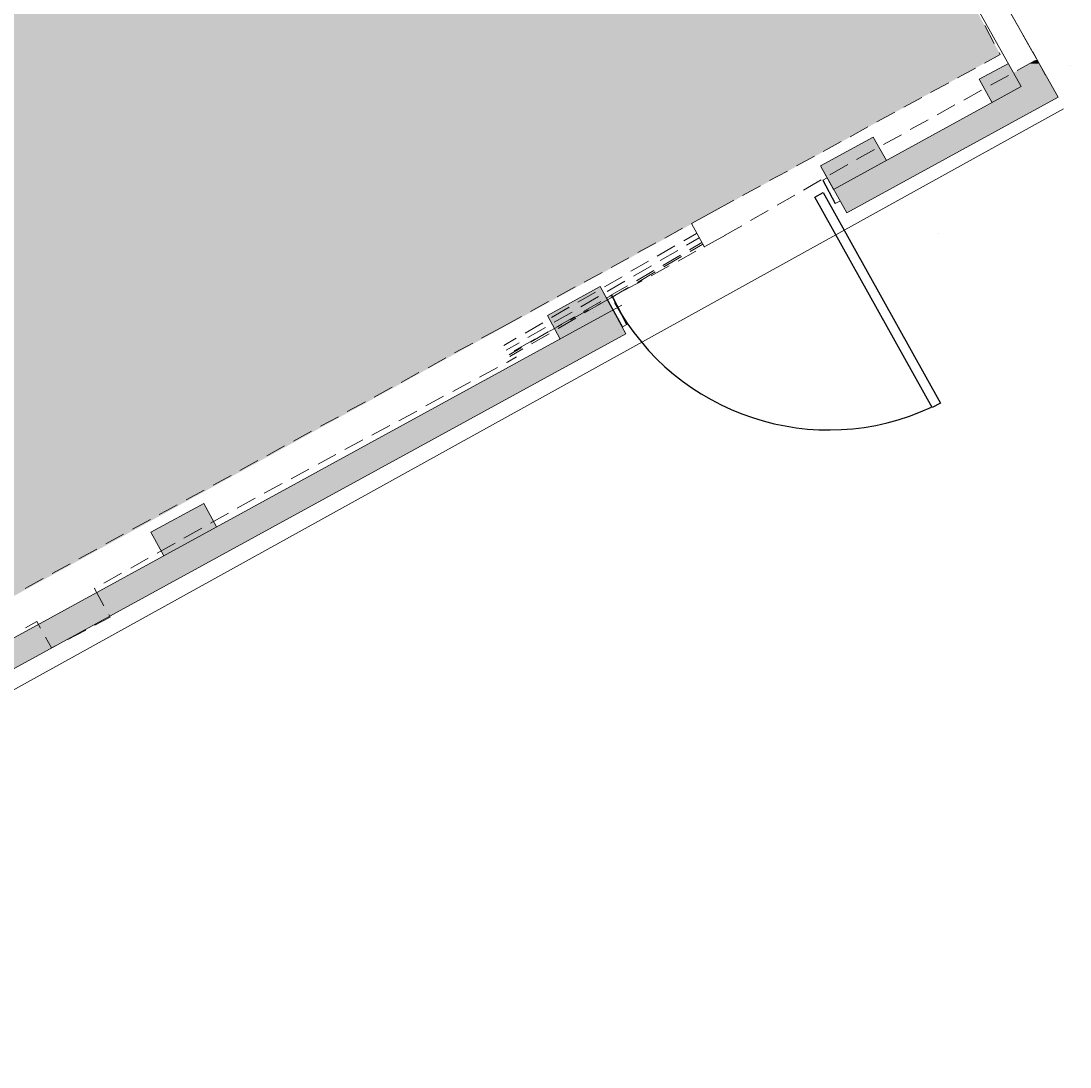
# Model space of a CAD drawing. Header units: millimetres. Extents: x -5841 to 140562, y 1006 to 102310.
# Drawn here: x 101929 to 105846, y 30638 to 34544 of the extents above; entities that cross this region are included whole.
import ezdxf

# ---------------------------------------------------------------- set-up
doc = ezdxf.new("R2010")
doc.units = ezdxf.units.MM
doc.header["$LTSCALE"] = 10
doc.layers.add('PDF18_0', color=7, linetype='Continuous')
doc.layers.add('PDF18_WALLS', color=7, linetype='Continuous')
for name, color, linetype, true_color in [('PDF18_BMAD-FLOORS', 30, 'Continuous', 0xf26722), ('PDF18_KD - WALL - LOADBEARING', 253, 'Continuous', 0xc0ab87), ('PDF18_SURVEY_POINTS', 251, 'Continuous', 0x636466)]:
    doc.layers.add(name, color=color, linetype=linetype, true_color=true_color)

msp = doc.modelspace()

# ---------------------------------------------------------------- linework, layer by layer
at = {"layer": 'PDF18_0', "lineweight": 0}
for points in [[(105332.7, 35102.7), (105589.9, 34636), (105801.6, 34260.3), (105012.1, 33827.5), (104914.7, 34003.2), (105111.5, 34111.1), (105160.2, 34023.3)], [(105503.1, 34586.3), (105664, 34299.5), (104963.4, 33915.3)], [(105755, 34341.8), (105707.4, 34429.7)], [(105616.3, 34385.2), (105507.3, 34327), (105555, 34239.2)], [(105821.7, 34215.9), (99355.4, 30637.7)], [(104962.3, 33915.3), (104914.7, 34003.2)], [(104923.2, 33950.2), (104939, 33958.7)], [(104969.7, 33862.4), (104986.7, 33871.9)], [(104172.8, 33482.5), (99457, 30902.3), (99343.8, 31102.3), (99155.4, 30998.6), (99318.4, 30711.8), (104187.6, 33376.6), (104091.3, 33552.3), (103894.5, 33444.4), (103942.1, 33356.5)], [(104140, 33464.5), (104091.3, 33552.3)], [(104134.7, 33519.5), (104115.7, 33510)], [(104174.9, 33401), (104115.7, 33508.9)], [(104191.9, 33410.5), (104174.9, 33402)], [(104174.9, 33401), (104174.9, 33401)], [(102659.4, 32654.9), (102611.8, 32742.7), (102413.9, 32634.8), (102462.6, 32546.9)]]:
    msp.add_lwpolyline(points, dxfattribs=at)
at = {"layer": 'PDF18_0', "color": 252, "lineweight": 0, "true_color": 0x939598}
for points in [[(105651.3, 34526), (105614.2, 34592.6)], [(105563.4, 34460.3), (105527.5, 34528.1)], [(105707.4, 34426.5), (105670.3, 34493.2)], [(105526.4, 34387.3), (105585.7, 34419.1), (105581.4, 34426.5)], [(105649.2, 34359.8), (105715.8, 34396.9)], [(105425.9, 34332.3), (105492.5, 34368.3)], [(105325.3, 34277.3), (105393, 34313.2)], [(105549.7, 34304.8), (105616.3, 34340.8)], [(105449.1, 34248.7), (105515.8, 34285.7)], [(105225.8, 34222.2), (105292.5, 34259.3)], [(105125.3, 34167.2), (105192, 34204.2)], [(105349.7, 34193.7), (105416.3, 34230.7)], [(105249.1, 34138.6), (105315.8, 34175.7)], [(105024.8, 34112.2), (105091.4, 34149.2)], [(105149.6, 34083.6), (105216.3, 34119.6)], [(104924.2, 34057.1), (104991.9, 34094.2)], [(104824.7, 34003.2), (104891.4, 34039.1)], [(105049.1, 34027.5), (105115.8, 34064.5)], [(104949.6, 33970.4), (105016.3, 34008.5)], [(104724.2, 33948.1), (104790.9, 33984.1)], [(104623.7, 33893.1), (104690.3, 33929.1)], [(104851.2, 33913.2), (104916.8, 33951.3)], [(104752.8, 33856.1), (104818.4, 33894.2)], [(104481.8, 33699.4), (104433.2, 33788.3), (104509.4, 33830.7), (104590.8, 33875.1)], [(104653.3, 33798.9), (104718.9, 33837)], [(104332.6, 33733.3), (104399.3, 33770.3)], [(104555.9, 33742.8), (104620.5, 33779.9)], [(104451.2, 33751.3), (104404.6, 33723.8)], [(104461.7, 33734.4), (104414.1, 33706.8)], [(104482.9, 33702.6), (104559.1, 33744.9)], [(104232.1, 33679.3), (104299.8, 33715.3)], [(104370.7, 33704.7), (104305.1, 33666.6)], [(104381.3, 33687.8), (104315.7, 33649.7)], [(104382.4, 33647.6), (104449, 33684.6)], [(104471.3, 33717.4), (104424.7, 33689.9)], [(104427.9, 33683.6), (104475.5, 33711.1)], [(104132.6, 33624.3), (104199.3, 33660.3)], [(104272.3, 33647.6), (104206.7, 33609.5)], [(104391.9, 33669.8), (104325.2, 33631.7)], [(104329.4, 33626.4), (104395.1, 33664.5)], [(104282.9, 33629.6), (104216.2, 33591.5)], [(104292.4, 33612.6), (104226.8, 33574.5)], [(104231, 33568.2), (104296.6, 33607.4)], [(104281.8, 33592.5), (104349.6, 33629.6)], [(104032.1, 33569.3), (104098.7, 33605.2)], [(104173.9, 33589.4), (104108.3, 33551.3)], [(104183.4, 33572.4), (104117.8, 33534.3)], [(104182.3, 33538.6), (104249, 33574.5)], [(103931.5, 33514.2), (103998.2, 33551.3)], [(104074.4, 33532.2), (104008.8, 33494.1)], [(104194, 33555.5), (104128.4, 33517.4)], [(104131.5, 33511), (104197.2, 33549.1)], [(103831, 33459.2), (103898.7, 33496.2)], [(104085, 33515.3), (104019.4, 33477.2)], [(104094.5, 33497.3), (104028.9, 33459.2)], [(104033.1, 33453.9), (104098.7, 33492)], [(104081.8, 33483.5), (104148.5, 33519.5)], [(103976, 33475.1), (103910.4, 33437)], [(103986.6, 33457.1), (103919.9, 33419)], [(103981.3, 33428.5), (104047.9, 33465.5)], [(103649, 33359.7), (103720.9, 33398.9), (103798.2, 33441.2)], [(103877.6, 33416.9), (103811.9, 33378.8)], [(103880.7, 33373.5), (103948.5, 33410.5)], [(103996.1, 33440.1), (103930.5, 33402)], [(103934.7, 33395.7), (104000.3, 33434.9)], [(103887.1, 33399.9), (103821.5, 33361.8)], [(103897.7, 33383), (103832, 33344.9)], [(103835.2, 33338.5), (103900.8, 33376.6)], [(103548.4, 33304.7), (103616.1, 33341.7)], [(103778.1, 33359.7), (103731.5, 33332.2)], [(103788.7, 33342.8), (103741, 33315.3)], [(103770.7, 33313.1), (103847.9, 33355.5)], [(103798.2, 33324.8), (103751.6, 33297.3)], [(103754.8, 33292), (103802.4, 33319.5)], [(103448.9, 33249.6), (103515.6, 33286.7)], [(103742.1, 33268.7), (103745.3, 33270.8), (103779.1, 33289.9)], [(103348.4, 33194.6), (103415.1, 33231.7)], [(103641.5, 33214.7), (103708.2, 33250.7)], [(103247.9, 33139.6), (103314.5, 33176.6)], [(103541, 33160.7), (103607.7, 33196.7)], [(103440.5, 33106.8), (103507.1, 33142.8)], [(103147.3, 33085.6), (103215.1, 33121.6)], [(103047.8, 33030.6), (103114.5, 33066.6)], [(103339.9, 33051.7), (103406.6, 33087.7)], [(103239.4, 32997.8), (103306.1, 33033.8)], [(102947.3, 32975.5), (103014, 33012.6)], [(103138.9, 32943.8), (103205.5, 32979.8)], [(102846.8, 32920.5), (102913.4, 32957.6)], [(102746.2, 32865.5), (102814, 32902.5)], [(103038.3, 32888.8), (103105, 32925.8)], [(102937.8, 32834.8), (103004.4, 32870.8)], [(102646.7, 32810.5), (102713.4, 32847.5)], [(102546.2, 32756.5), (102612.9, 32792.5)], [(102837.2, 32780.8), (102839.4, 32781.9), (102903.9, 32816.8)], [(102736.7, 32724.7), (102803.4, 32761.8)], [(102445.7, 32701.4), (102473.2, 32716.3), (102512.3, 32737.4)], [(102637.2, 32668.6), (102703.9, 32705.7)], [(102346.2, 32646.4), (102412.9, 32682.4)], [(102245.6, 32591.4), (102312.3, 32627.4)], [(102537.7, 32612.5), (102604.4, 32650.6)], [(102438.3, 32557.5), (102504.9, 32594.6)], [(102145.1, 32536.3), (102211.8, 32572.3)], [(102045.6, 32481.3), (102112.3, 32517.3)], [(102338.8, 32501.4), (102404.4, 32538.5)], [(102238.2, 32445.3), (102304.9, 32482.4)], [(101945.1, 32425.2), (101953.5, 32430.5), (102011.8, 32462.3)], [(102238.2, 32360.7), (102203.3, 32425.2), (102205.4, 32426.3)], [(102205.4, 32287.6), (102262.6, 32317.3), (102257.3, 32327.9)], [(101946.1, 32278.1), (101988.5, 32301.4), (102002.2, 32277.1)], [(102020.2, 32243.2), (102043.5, 32203), (102070, 32216.7)], [(102103.8, 32234.7), (102171.6, 32269.7)]]:
    msp.add_lwpolyline(points, dxfattribs=at)
at = {"layer": 'PDF18_0', "color": 252, "lineweight": 25, "true_color": 0x939598}
for points in [[(105568.7, 34403.2), (105568.7, 34403.2)], [(104972.9, 34084.7), (104972.9, 34084.7)], [(105053.3, 33993.6), (105053.3, 33993.6)], [(103986.6, 33543.9), (103986.6, 33543.9)], [(104065.9, 33453.9), (104065.9, 33453.9)], [(102473.2, 32716.3), (102473.2, 32716.3)], [(101953.5, 32430.5), (101953.5, 32430.5)], [(102203.3, 32425.2), (102203.3, 32425.2)], [(102262.6, 32317.3), (102262.6, 32317.3)], [(101988.5, 32300.3), (101988.5, 32301.4)], [(102043.5, 32203), (102043.5, 32203)]]:
    msp.add_lwpolyline(points, dxfattribs=at)
at = {"layer": 'PDF18_BMAD-FLOORS', "transparency": 33554559}
for points in [[(105722.2, 34400), (105730.6, 34385.2), (105696.8, 34385.2)], [(105553.9, 34351.3), (105764.5, 34325.9), (105507.3, 34325.9)], [(105616.3, 34385.2), (105635.4, 34351.3), (105553.9, 34351.3)], [(105749.7, 34351.3), (105553.9, 34351.3), (105764.5, 34325.9)], [(105696.8, 34385.2), (105749.7, 34351.3), (105635.4, 34351.3)], [(105730.6, 34385.2), (105696.8, 34385.2), (105749.7, 34351.3)], [(105764.5, 34325.9), (105507.3, 34325.9), (105801.6, 34260.3)], [(105507.3, 34325.9), (105801.6, 34260.3), (105543.3, 34260.3)], [(105555, 34239.2), (105368.7, 34023.3), (105160.2, 34023.3)], [(105763.5, 34239.2), (105555, 34239.2), (105368.7, 34023.3)], [(105801.6, 34260.3), (105543.3, 34260.3), (105763.5, 34239.2)], [(105543.3, 34260.3), (105763.5, 34239.2), (105555, 34239.2)], [(105111.5, 34111.1), (105160.2, 34023.3), (104951.7, 34023.3)], [(104951.7, 34023.3), (104914.7, 34003.2), (105331.7, 34003.2)], [(104914.7, 34003.2), (105331.7, 34003.2), (105011, 33827.5)], [(104951.7, 34023.3), (105368.7, 34023.3), (105331.7, 34003.2)], [(104091.3, 33552.3), (104150.6, 33444.4), (103894.5, 33444.4)], [(104150.6, 33444.4), (103894.5, 33444.4), (104187.6, 33376.6)], [(103894.5, 33444.4), (104187.6, 33376.6), (103931.5, 33376.6)], [(104187.6, 33376.6), (103931.5, 33376.6), (104150.6, 33356.5)], [(103931.5, 33376.6), (104150.6, 33356.5), (103942.1, 33356.5)], [(103942.1, 33356.5), (102867.9, 32654.9), (102659.4, 32654.9)], [(104150.6, 33356.5), (103942.1, 33356.5), (102867.9, 32654.9)], [(102611.8, 32742.7), (102659.4, 32654.9), (102451, 32654.9)], [(102451, 32654.9), (102830.9, 32634.8), (102413.9, 32634.8)], [(102830.9, 32634.8), (102413.9, 32634.8), (102670, 32546.9)], [(102413.9, 32634.8), (102670, 32546.9), (102462.6, 32546.9)], [(102867.9, 32654.9), (102451, 32654.9), (102830.9, 32634.8)], [(102462.6, 32546.9), (101233.9, 31873.8), (101441.3, 31873.8)], [(102462.6, 32546.9), (102670, 32546.9), (101441.3, 31873.8)]]:
    msp.add_solid(points, dxfattribs=at)
at = {"layer": 'PDF18_KD - WALL - LOADBEARING', "color": 7, "true_color": 0xfdfce3, "transparency": 33554559}
for points in [[(103307.1, 36928.3), (96075.7, 36928.3), (98831.5, 34417)], [(101664.6, 35567.3), (105585.7, 34419.1), (99589.3, 34419.1)], [(104964.4, 35567.3), (101664.6, 35567.3), (105585.7, 34419.1)], [(99589.3, 34419.1), (97865.3, 33465.5), (103849, 33465.5)], [(99589.3, 34419.1), (105585.7, 34419.1), (103849, 33465.5)], [(97865.3, 33465.5), (103849, 33465.5), (99267.6, 30949.9)]]:
    msp.add_solid(points, dxfattribs=at)
at = {"layer": 'PDF18_SURVEY_POINTS', "lineweight": 25}
for points in [[(105585.7, 34419.1), (105585.7, 34419.1)], [(105722.2, 34400), (105722.2, 34400)], [(105846, 34377.8), (105846, 34377.8)], [(102839.4, 32781.9), (102839.4, 32781.9)]]:
    msp.add_lwpolyline(points, dxfattribs=at)
at = {"layer": 'PDF18_SURVEY_POINTS', "color": 7, "lineweight": 25}
for points in [[(104920, 33833.8), (104920, 33833.8)], [(104096.6, 33604.2), (104096.6, 33604.2)], [(104163.3, 33431.7), (104163.3, 33431.7)], [(104159.1, 33390.4), (104159.1, 33390.4)]]:
    msp.add_lwpolyline(points, dxfattribs=at)
at = {"layer": 'PDF18_WALLS', "lineweight": 25}
for points in [[(104898.8, 33949.2), (104898.8, 33949.2)], [(104923.2, 33950.2), (104969.7, 33862.4)], [(104969.7, 33863.5), (104969.7, 33863.5)], [(105353.9, 33749.2), (105353.9, 33749.2)], [(104115.7, 33508.9), (104174.9, 33401)], [(104104, 33486.7), (104104, 33486.7)], [(104174.9, 33402), (104174.9, 33402)]]:
    msp.add_lwpolyline(points, dxfattribs=at)
for points in [[(105362.4, 33117.4), (105331.7, 33100.4), (104893.5, 33886.7), (104924.2, 33903.7)], [(104191.9, 33410.5), (104134.7, 33519.5)]]:
    msp.add_lwpolyline(points, close=True, dxfattribs=at)
msp.add_arc((104945.3, 33926.8), 909.6, 208.4546, 294.9774, dxfattribs=at)

doc.saveas('drawing.dxf')
